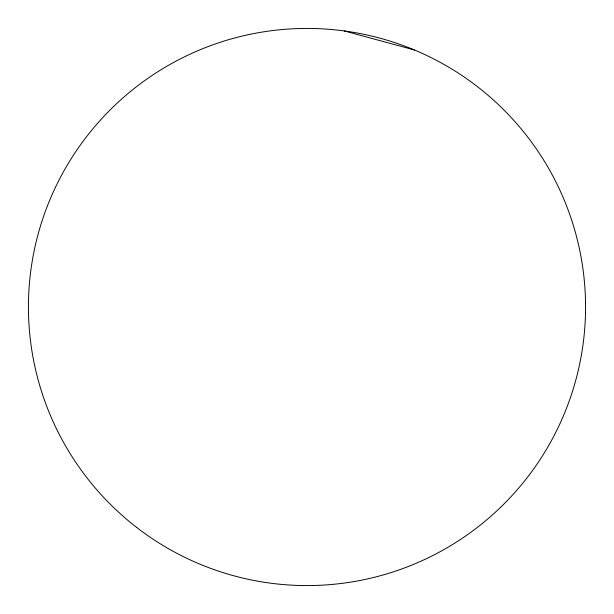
<?xml version="1.0" encoding="UTF-8"?>
<svg xmlns="http://www.w3.org/2000/svg" width="614" height="614" viewBox="0 0 614 614"><rect width="100%" height="100%" fill="white"/><g stroke="black" fill="none" stroke-linecap="round" stroke-linejoin="round"><path stroke-width="0.92" d="M344.224 30.93L414.412 49.972M136.722 527.472A278.572 278.572 0 0 0 583.07 344.224A278.572 278.572 0 0 0 201.2 49.304A278.572 278.572 0 0 0 136.722 527.472"/></g></svg>
